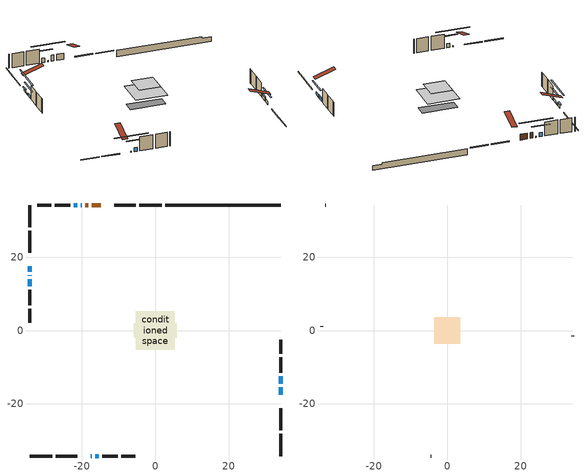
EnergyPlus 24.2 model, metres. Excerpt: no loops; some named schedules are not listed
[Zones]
conditioned space
 floor adiabatic (AdiabaticFloorConstruction): -5.27,-5.27 -5.27,5.27 5.27,5.27 5.27,-5.27 z3.2
 floor foundation (Slab1 construction): -5.92,-1.96 -5.92,1.96 5.92,1.96 5.92,-1.96 z-1.45
 wall outside (RimJoist1 construction): 1.73,34.16 -4.37,34.16 / -34.16,-34.16 -28.06,-34.16 / -34.16,34.16 -34.16,28.06 / 34.16,-34.16 34.16,-28.06 z0.76:1.06
 wall outside (RimJoist2 construction): -5.3,34.16 -11.2,34.16 / -27.13,-34.16 -21.22,-34.16 / -34.16,27.13 -34.16,21.22 / 34.16,-27.13 34.16,-21.22 z0.76:1.06
 wall outside (AdiabaticWallConstruction 1): -14.88,34.16 -17.34,34.16 / -18.27,34.16 -19.1,34.16 z0.76:2.79
 wall outside (AdiabaticWallConstruction): 34.16,-17.55 34.16,-15.46 / 34.16,-14.53 34.16,-12.45 z0.76:1.8; -34.16,17.55 -34.16,16.03 z0.76:1.89; -20.02,34.16 -20.29,34.16 / -17.55,-34.16 -17.28,-34.16 / -34.16,15.1 -34.16,14.83 z0.76:1.15; -21.22,34.16 -22.19,34.16 / -16.36,-34.16 -15.38,-34.16 z0.76:2.21; -34.16,13.91 -34.16,12.05 z0.76:1.68
 wall outside (Wall1 construction): -23.12,34.16 -27.4,34.16 / -14.45,-34.16 -10.17,-34.16 / -34.16,11.12 -34.16,6.84 / 34.16,-11.52 34.16,-7.24 z0.76:5.64
 wall outside (Wall2 construction): -28.33,34.16 -32.15,34.16 / -9.24,-34.16 -5.42,-34.16 / -34.16,5.91 -34.16,2.09 / 34.16,-6.31 34.16,-2.49 z0.76:5.64
 wall foundation (FoundationWall1 construction): 2.66,34.16,-1.45 2.66,34.16,0.76 31.01,34.16,0.76 31.01,34.16,0.13 34.16,34.16,0.13 34.16,34.16,-1.45
 window (WindowConstruction): 34.16,-17.54 34.16,-15.46 z0.76:1.8
 window (WindowConstruction 5): -34.16,17.54 -34.16,16.03 z0.76:1.89
 window (WindowConstruction 6): -20.03,34.16 -20.29,34.16 z0.76:1.15
 window (WindowConstruction 7): -17.54,-34.16 -17.29,-34.16 z0.76:1.15
 window (WindowConstruction 8): -34.16,15.1 -34.16,14.84 z0.76:1.15
 window (WindowConstruction 1): -21.22,34.16 -22.19,34.16 z0.76:2.21
 window (WindowConstruction 2): -16.36,-34.16 -15.38,-34.16 z0.76:2.21
 window (WindowConstruction 3): -34.16,13.91 -34.16,12.05 z0.76:1.68
 window (WindowConstruction 4): 34.16,-14.53 34.16,-12.45 z0.76:1.8
 door (Door): -14.88,34.16 -17.34,34.16 z0.76:2.79
 door (Door 1): -18.27,34.16 -19.1,34.16 z0.76:2.79
 ceiling adiabatic (AdiabaticFloorConstruction): 5.27,-5.27 5.27,5.27 -5.27,5.27 -5.27,-5.27 z3.2
attic - vented
 floor to conditioned space (Floor1 construction Reversed): -3.55,-3.55 -3.55,3.55 3.55,3.55 3.55,-3.55 z5.64
 wall outside (Wall3 construction): -33.08,34.16 -33.23,34.16 / -4.49,-34.16 -4.35,-34.16 / -34.16,1.16 -34.16,1.02 / 34.16,-1.56 34.16,-1.41 z0.76:5.64
 roof outside (Roof1 construction): -13.95,34.16,5.64 -13.95,27.24,7.94 -12.13,27.24,7.94 -12.13,34.16,5.64; -18.47,-34.16,5.64 -18.47,-27.24,7.94 -20.29,-27.24,7.94 -20.29,-34.16,5.64; -34.16,18.47,5.64 -27.24,18.47,7.94 -27.24,20.29,7.94 -34.16,20.29,5.64; 34.16,-18.47,5.64 27.24,-18.47,7.94 27.24,-20.29,7.94 34.16,-20.29,5.64
shading: 34.16,-12.85 34.16,-20.15 34.57,-20.15 34.57,-12.85 z4.41; -34.16,15.83 -34.16,17.75 -34.57,17.75 -34.57,15.83 z2.09; -25.82,34.16 -14.5,34.16 -14.5,34.57 -25.82,34.57 z6.68; -11.76,-34.16 -23.07,-34.16 -23.07,-34.57 -11.76,-34.57 z6.68; -34.16,9.31 -34.16,20.63 -34.57,20.63 -34.57,9.31 z6.68; -24.8,34.16 -18.61,34.16 -18.61,34.57 -24.8,34.57 z4.82; -12.77,-34.16 -18.97,-34.16 -18.97,-34.57 -12.77,-34.57 z4.82; -34.16,9.44 -34.16,16.52 -34.57,16.52 -34.57,9.44 z4.29; 34.16,-12.25 34.16,-14.73 34.57,-14.73 34.57,-12.25 z2
[Building]
Building 1: Terrain=Suburbs
[Site:Location]
Erieau AUT_ON: Latitude {deg}=42.25; Longitude {deg}=-81.9; Time Zone {hr}=-5; Elevation {m}=178; Keep Site Location Information=Yes
[Site:GroundTemperature:Shallow]
5.2292, 3.30147, 3.1471, 4.0619, 7.73432, 11.3896, 14.5586, 16.5661, 16.7366, 15.1039, 12.0157, 8.47254
[Site:WaterMainsTemperature]
Calculation Method=Schedule; Temperature Schedule=mains temperature schedule
[Material] Roughness=Rough; Thermal Absorptance=0.9
Name | Thickness {m} | Conductivity {W/m-K} | Density {kg/m3} | Specific Heat {J/kg-K} | Solar Absorptance | Visible Absorptance
asphalt or fiberglass shingles | 0.00635 | 0.162714 | 1121.4 | 1465.45 | 0.84 | 0.84
ceiling stud and cavity | 0.1397 | 0.110038 | 65.682 | 1177.47 | 0.7 | 0.7
concrete 4.0 in. | 0.1016 | 1.803125 | 2242.8 | 837.4 | 0.7 | 0.7
concrete 8.0 in. | 0.2032 | 1.803125 | 2242.8 | 837.4 | 0.7 | 0.7
door material | 0.04445 | 0.188738 | 512.64 | 1214.23 | 0.7 | 0.7
exterior vertical ins | 0.00218552 | 0.029427 | 32.04 | 1214.23 | 0.7 | 0.7
floor covering | 0.0127 | 0.0433444 | 54.468 | 1339.84 | 0.6 | 0.6
floor rigid ins; wall rigid ins | 0.512978 | 0.029427 | 32.04 | 1214.23 | 0.7 | 0.7
floor stud and cavity | 0.1397 | 1.75129 | 37.0049 | 1207.88 | 0.7 | 0.7
furniture material conditioned space 1 | 0.1524 | 0.115458 | 640.8 | 1214.23 | 0.6 | 0.6
gypsum board | 0.0127 | 0.160291 | 801 | 837.4 | 0.6 | 0.6
gypsum board 1 | 0.0127 | 0.160291 | 801 | 837.4 | 0.7 | 0.7
osb sheathing 0.5 in. | 0.0127 | 0.115458 | 512.64 | 1214.23 | 0.7 | 0.7
osb sheathing 0.75 in. | 0.01905 | 0.115458 | 512.64 | 1214.23 | 0.7 | 0.7
rim joist stud and cavity | 0.0508 | 0.177588 | 50.32683 | 1063.81 | 0.6 | 0.6
rim joist stud and cavity 1 | 0.0508 | 0.648972 | 50.32683 | 1063.81 | 0.6 | 0.6
wall stud and cavity | 0.1397 | 0.58773 | 139.0536 | 1170.24 | 0.7 | 0.7
wall stud and cavity 1 | 0.1397 | 0.583408 | 139.0536 | 1170.24 | 0.7 | 0.7
wall stud and cavity 2 | 0.0889 | 6.9971 | 50.32683 | 1063.81 | 0.6 | 0.6
wall stud and cavity 3 | 0.0889 | 0.380278 | 52.3479 | 1209.89 | 0.7 | 0.7
wall stud and cavity 4 | 0.0889 | 0.391764 | 83.0341 | 1211.67 | 0.7 | 0.7
wood siding | 0.0254 | 0.102417 | 544.68 | 1172.36 | 0.4 | 0.4
wood siding 1 | 0.00254 | 0.102417 | 544.68 | 1172.36 | 0.4 | 0.4
wood siding 2; wood siding 3; wood siding 4 | 0.0254 | 0.102417 | 544.68 | 1172.36 | 0.7 | 0.7
[WindowMaterial:SimpleGlazingSystem]
Name | U-Factor {W/m2-K} | Solar Heat Gain Coefficient
WindowMaterial | 3.28416 | 0.62
WindowMaterial 1 | 3.27848 | 0.66
WindowMaterial 2 | 3.284723 | 0.61
WindowMaterial 3 | 3.28302 | 0.64
WindowMaterial 4 | 3.25179 | 0.43
WindowMaterial 5 | 4.34197 | 0.48
[Construction]
AdiabaticFloorConstruction: floor stud and cavity, floor rigid ins, osb sheathing 0.75 in., floor covering
AdiabaticWallConstruction: wood siding 3, wall rigid ins, wall stud and cavity 3, gypsum board
AdiabaticWallConstruction 1: wood siding 4, wall rigid ins, wall stud and cavity 3, gypsum board
Door; Door 1: door material
Floor1 construction Reversed: gypsum board, ceiling stud and cavity
FoundationWall1 construction: concrete 8.0 in., gypsum board 1
furniture construction conditioned space 1: furniture material conditioned space 1
PartitionWallConstruction: gypsum board, wall stud and cavity 4, gypsum board
RimJoist1 construction: wood siding 2, rim joist stud and cavity
RimJoist2 construction: wood siding 2, rim joist stud and cavity 1
Roof1 construction: asphalt or fiberglass shingles
Slab1 construction: concrete 4.0 in.
Wall1 construction: wood siding, osb sheathing 0.5 in., wall stud and cavity, gypsum board
Wall2 construction: wood siding, osb sheathing 0.5 in., wall stud and cavity 1, gypsum board
Wall3 construction: wood siding 1, wall stud and cavity 2
WindowConstruction; WindowConstruction 4: WindowMaterial
WindowConstruction 1; WindowConstruction 2: WindowMaterial 1
WindowConstruction 3: WindowMaterial 2
WindowConstruction 5: WindowMaterial 3
WindowConstruction 6; WindowConstruction 8: WindowMaterial 4
WindowConstruction 7: WindowMaterial 5
[Zone] Multiplier=1; Part of Total Floor Area=Yes
Name | Volume {m3}
attic - vented | 18.8355
conditioned space | 393.2
[Space]
Name | Zone | Volume {m3}
attic - vented 1 | attic - vented | 18.8355
conditioned space 1 | conditioned space | 393.2
[ZoneInfiltration:EffectiveLeakageArea]
infil attic - vented 1: Zone or Space=attic - vented 1; Schedule=Always On Discrete; Effective Air Leakage Area {cm2}=2417.28; Stack Coefficient=0.00049934; Wind Coefficient=1.5098e-05
[ZoneMixing]
whole house fan mix: Zone or Space=attic - vented; Schedule=Always On Continuous; Design Flow Rate Calculation Method=Flow/Zone; Design Flow Rate {m3/s}=0; Source Zone or Space=conditioned space
[SurfaceProperty:ExposedFoundationPerimeter]
Slab1: Exposed Perimeter Calculation Method=TotalExposedPerimeter; Total Exposed Perimeter {m}=31.497
[InternalMass] Zone or ZoneList=conditioned space; Space or SpaceList=conditioned space 1
Name | Construction | Surface Area {m2}
furniture mass conditioned space 1 | furniture construction conditioned space 1 | 62.9199
partition wall mass | PartitionWallConstruction | 157.3
[Lights]
interior lighting: Zone or ZoneList or Space or SpaceList=conditioned space 1; Schedule=interior lighting schedule; Design Level Calculation Method=LightingLevel; Lighting Level {W}=343.2; Return Air Fraction=0; Fraction Radiant=0.6; Fraction Visible=0.2; Fraction Replaceable=1
[People]
occupants: Zone or ZoneList or Space or SpaceList=conditioned space 1; Number of People Schedule=occupants schedule; Number of People Calculation Method=People; Number of People=3; Fraction Radiant=0.314171; Sensible Heat Fraction=0.56303; Activity Level Schedule=occupants activity schedule; Carbon Dioxide Generation Rate {m3/s-W}=0; Enable ASHRAE 55 Comfort Warnings=No; Mean Radiant Temperature Calculation Type=EnclosureAveraged
[ElectricEquipment] Zone or ZoneList or Space or SpaceList=conditioned space 1; Design Level Calculation Method=EquipmentLevel
Name | Schedule | Design Level {W} | Fraction Latent | Fraction Radiant | Fraction Lost
clothes dryer | clothes dryer schedule | 140.772 | 0.015 | 0.081 | 0.85
clothes washer | clothes washer schedule | 32.1985 | 0.03 | 0.162 | 0.7
cooking range | cooking range schedule | 215.147 | 0.08 | 0.432 | 0.2
dishwasher | dishwasher schedule | 66.8632 | 0.3 | 0.18 | 0.4
fridge | fridge schedule | 72.9452 | 0 | 0.6 | 0
mech vent house fan | mech vent house fan schedule | 10 | 0 | 0 | 1
mech vent house fan cfis | mech vent house fan cfis schedule | 0 | 0 | 0 | 0
misc plug loads | misc plug loads schedule | 494.7 | 0.045 | 0.513 | 0.1
whole house fan | Always On Discrete | 0 | 0 | 0 | 1
[OtherEquipment] Zone or ZoneList or Space or SpaceList=conditioned space 1; Design Level Calculation Method=EquipmentLevel
Name | Fuel Type | Schedule | Design Level {W} | Fraction Latent | Fraction Radiant | Fraction Lost
clothes dryer 1 | Electricity | clothes dryer schedule | 0 | 0.015 | 0.081 | 0.85
cooking range 1 | Electricity | cooking range schedule | 0 | 0.08 | 0.432 | 0.2
general water use latent | None | general water use schedule | 62.594 | 1 | 0 | 0
general water use sensible | None | general water use schedule | -61.6891 | 0 | 0.6 | 0
mech vent house fan latent load | None | Always On Discrete | 0 | 1 | 0 | 0
mech vent house fan sensible load | None | Always On Discrete | 0 | 0 | 0 | 0
water heater energy adjustment1 | NaturalGas | Always On Discrete | 0.01 | 0 | 0 | 1
[ZoneInfiltration:DesignFlowRate] Zone or ZoneList or Space or SpaceList=conditioned space 1; Schedule=Always On Discrete; Design Flow Rate Calculation Method=Flow/Zone; Design Flow Rate {m3/s}=0
infil flow; natural vent flow; whole house fan flow
[AvailabilityManager:Scheduled]
central ac and furnace airloop Availability Manager: Schedule=Always On Discrete
[Foundation:Kiva]
Foundation Kiva 1: Initial Indoor Air Temperature {C}=21; Wall Height Above Grade {m}=0.760019; Wall Depth Below Slab {m}=0.2032; Custom Block Material Name 1=exterior vertical ins; Custom Block Depth 1 {m}=2.21001; Custom Block X Position 1 {m}=0.2159; Custom Block Z Position 1 {m}=0
[Foundation:Kiva:Settings]
Soil Conductivity {W/m-K}=0.849921; Soil Density {kg/m3}=1842.3; Soil Specific Heat {J/kg-K}=418.7; Ground Solar Absorptivity=0.9; Ground Thermal Absorptivity=0.9; Ground Surface Roughness {m}=0.03; Far-Field Width {m}=40; Deep-Ground Boundary Condition=ZeroFlux; Deep-Ground Depth {m}=40; Minimum Cell Dimension {m}=0.2; Maximum Cell Growth Coefficient=3; Simulation Timestep=Timestep
[Exterior:Lights]
exterior lighting: Schedule=exterior lighting schedule; Design Level {W}=75.6
[EnergyManagementSystem:GlobalVariable]
central_ac_and_furnace_airloop_Fan_RTF
infil_program_Qfan
infil_program_Qinf
natural_vent_program_Qnv
natural_vent_program_Qwhf
[EnergyManagementSystem:Sensor]
Name | Output:Variable or Output:Meter Index Key | Output:Variable or Output:Meter
airflow_gain | infil flow | Infiltration Sensible Heat Gain Energy
airflow_gain_1 | natural vent flow | Infiltration Sensible Heat Gain Energy
airflow_gain_2 | whole house fan flow | Infiltration Sensible Heat Gain Energy
airflow_loss | infil flow | Infiltration Sensible Heat Loss Energy
airflow_loss_1 | natural vent flow | Infiltration Sensible Heat Loss Energy
airflow_loss_2 | whole house fan flow | Infiltration Sensible Heat Loss Energy
clg_load_cond |  | Cooling:EnergyTransfer:Zone:CONDITIONED SPACE
clg_sp_s; clg_sp_s_1 | cooling setpoint | Schedule Value
clothes_dryer_exhaust_0_sch_s | clothes dryer exhaust 0 schedule | Schedule Value
cool_season | cooling season schedule | Schedule Value
htg_load_cond |  | Heating:EnergyTransfer:Zone:CONDITIONED SPACE
htg_sp_s; htg_sp_s_1 | heating setpoint | Schedule Value
ig_ee_conv | clothes dryer | Electric Equipment Convective Heating Energy
ig_ee_conv_2 | cooking range | Electric Equipment Convective Heating Energy
ig_ee_conv_4 | fridge | Electric Equipment Convective Heating Energy
ig_ee_conv_5 | misc plug loads | Electric Equipment Convective Heating Energy
ig_ee_conv_6 | whole house fan | Electric Equipment Convective Heating Energy
ig_ee_rad | clothes dryer | Electric Equipment Radiant Heating Energy
ig_ee_rad_2 | cooking range | Electric Equipment Radiant Heating Energy
ig_ee_rad_4 | fridge | Electric Equipment Radiant Heating Energy
ig_ee_rad_5 | misc plug loads | Electric Equipment Radiant Heating Energy
ig_ee_rad_6 | whole house fan | Electric Equipment Radiant Heating Energy
ig_lgt_conv | interior lighting | Lights Convective Heating Energy
ig_lgt_rad | interior lighting | Lights Radiant Heating Energy
ig_lgt_vis | interior lighting | Lights Visible Radiation Heating Energy
ig_oe_conv | clothes dryer 1 | Other Equipment Convective Heating Energy
ig_oe_conv_1 | cooking range 1 | Other Equipment Convective Heating Energy
ig_oe_conv_2 | general water use latent | Other Equipment Convective Heating Energy
ig_oe_conv_3 | general water use sensible | Other Equipment Convective Heating Energy
ig_oe_conv_4 | water heater energy adjustment1 | Other Equipment Convective Heating Energy
ig_oe_rad | clothes dryer 1 | Other Equipment Radiant Heating Energy
ig_oe_rad_1 | cooking range 1 | Other Equipment Radiant Heating Energy
ig_oe_rad_2 | general water use latent | Other Equipment Radiant Heating Energy
ig_oe_rad_3 | general water use sensible | Other Equipment Radiant Heating Energy
ig_oe_rad_4 | water heater energy adjustment1 | Other Equipment Radiant Heating Energy
ig_ppl_conv | occupants | People Convective Heating Energy
ig_ppl_rad | occupants | People Radiant Heating Energy
im_conv | furniture mass conditioned space 1 | Surface Inside Face Convection Heat Gain Energy
im_conv_1 | partition wall mass | Surface Inside Face Convection Heat Gain Energy
im_ig | furniture mass conditioned space 1 | Surface Inside Face Internal Gains Radiation Heat Gain Energy
im_ig_1 | partition wall mass | Surface Inside Face Internal Gains Radiation Heat Gain Energy
im_lgt | furniture mass conditioned space 1 | Surface Inside Face Lights Radiation Heat Gain Energy
im_lgt_1 | partition wall mass | Surface Inside Face Lights Radiation Heat Gain Energy
im_sol | furniture mass conditioned space 1 | Surface Inside Face Solar Radiation Heat Gain Energy
im_sol_1 | partition wall mass | Surface Inside Face Solar Radiation Heat Gain Energy
im_surf | furniture mass conditioned space 1 | Surface Inside Face Net Surface Thermal Radiation Heat Gain Energy
im_surf_1 | partition wall mass | Surface Inside Face Net Surface Thermal Radiation Heat Gain Energy
mv_conv | mech vent house fan | Electric Equipment Convective Heating Energy
mv_conv_1 | mech vent house fan cfis | Electric Equipment Convective Heating Energy
mv_conv_2 | mech vent house fan latent load | Other Equipment Convective Heating Energy
mv_conv_3 | mech vent house fan sensible load | Other Equipment Convective Heating Energy
mv_rad | mech vent house fan | Electric Equipment Radiant Heating Energy
mv_rad_1 | mech vent house fan cfis | Electric Equipment Radiant Heating Energy
mv_rad_2 | mech vent house fan latent load | Other Equipment Radiant Heating Energy
mv_rad_3 | mech vent house fan sensible load | Other Equipment Radiant Heating Energy
natural_vent_s | natural vent schedule | Schedule Value
out_pb_s |  | Site Outdoor Air Barometric Pressure
out_wt_s |  | Site Outdoor Air Humidity Ratio
site_vw_s |  | Site Wind Speed
ss_back_out | Window1 | Surface Window Shortwave from Zone Back Out Window Heat Transfer Rate
ss_back_out_1 | Window12 | Surface Window Shortwave from Zone Back Out Window Heat Transfer Rate
ss_back_out_2 | Window14 | Surface Window Shortwave from Zone Back Out Window Heat Transfer Rate
ss_back_out_3 | Window15 | Surface Window Shortwave from Zone Back Out Window Heat Transfer Rate
ss_back_out_4 | Window16 | Surface Window Shortwave from Zone Back Out Window Heat Transfer Rate
ss_back_out_5 | Window4 | Surface Window Shortwave from Zone Back Out Window Heat Transfer Rate
ss_back_out_6 | Window5 | Surface Window Shortwave from Zone Back Out Window Heat Transfer Rate
ss_back_out_7 | Window6 | Surface Window Shortwave from Zone Back Out Window Heat Transfer Rate
ss_back_out_8 | Window9 | Surface Window Shortwave from Zone Back Out Window Heat Transfer Rate
ss_conv | Door1 | Surface Inside Face Convection Heat Gain Energy
ss_conv_1 | Door4 | Surface Inside Face Convection Heat Gain Energy
ss_conv_10 | Window9 | Surface Inside Face Convection Heat Gain Energy
ss_conv_2 | Window1 | Surface Inside Face Convection Heat Gain Energy
ss_conv_3 | Window12 | Surface Inside Face Convection Heat Gain Energy
ss_conv_4 | Window14 | Surface Inside Face Convection Heat Gain Energy
ss_conv_5 | Window15 | Surface Inside Face Convection Heat Gain Energy
ss_conv_6 | Window16 | Surface Inside Face Convection Heat Gain Energy
ss_conv_7 | Window4 | Surface Inside Face Convection Heat Gain Energy
ss_conv_8 | Window5 | Surface Inside Face Convection Heat Gain Energy
ss_conv_9 | Window6 | Surface Inside Face Convection Heat Gain Energy
ss_ig | Door1 | Surface Inside Face Internal Gains Radiation Heat Gain Energy
ss_ig_1 | Door4 | Surface Inside Face Internal Gains Radiation Heat Gain Energy
ss_ig_10 | Window9 | Surface Inside Face Internal Gains Radiation Heat Gain Energy
ss_ig_2 | Window1 | Surface Inside Face Internal Gains Radiation Heat Gain Energy
ss_ig_3 | Window12 | Surface Inside Face Internal Gains Radiation Heat Gain Energy
ss_ig_4 | Window14 | Surface Inside Face Internal Gains Radiation Heat Gain Energy
ss_ig_5 | Window15 | Surface Inside Face Internal Gains Radiation Heat Gain Energy
ss_ig_6 | Window16 | Surface Inside Face Internal Gains Radiation Heat Gain Energy
ss_ig_7 | Window4 | Surface Inside Face Internal Gains Radiation Heat Gain Energy
ss_ig_8 | Window5 | Surface Inside Face Internal Gains Radiation Heat Gain Energy
ss_ig_9 | Window6 | Surface Inside Face Internal Gains Radiation Heat Gain Energy
ss_lgt | Door1 | Surface Inside Face Lights Radiation Heat Gain Energy
ss_lgt_1 | Door4 | Surface Inside Face Lights Radiation Heat Gain Energy
ss_sol | Door1 | Surface Inside Face Solar Radiation Heat Gain Energy
ss_sol_1 | Door4 | Surface Inside Face Solar Radiation Heat Gain Energy
ss_surf | Door1 | Surface Inside Face Net Surface Thermal Radiation Heat Gain Energy
ss_surf_1 | Door4 | Surface Inside Face Net Surface Thermal Radiation Heat Gain Energy
ss_surf_10 | Window9 | Surface Inside Face Net Surface Thermal Radiation Heat Gain Energy
ss_surf_2 | Window1 | Surface Inside Face Net Surface Thermal Radiation Heat Gain Energy
ss_surf_3 | Window12 | Surface Inside Face Net Surface Thermal Radiation Heat Gain Energy
ss_surf_4 | Window14 | Surface Inside Face Net Surface Thermal Radiation Heat Gain Energy
ss_surf_5 | Window15 | Surface Inside Face Net Surface Thermal Radiation Heat Gain Energy
ss_surf_6 | Window16 | Surface Inside Face Net Surface Thermal Radiation Heat Gain Energy
ss_surf_7 | Window4 | Surface Inside Face Net Surface Thermal Radiation Heat Gain Energy
ss_surf_8 | Window5 | Surface Inside Face Net Surface Thermal Radiation Heat Gain Energy
ss_surf_9 | Window6 | Surface Inside Face Net Surface Thermal Radiation Heat Gain Energy
ss_trans_in | Window1 | Surface Window Transmitted Solar Radiation Rate
ss_trans_in_1 | Window12 | Surface Window Transmitted Solar Radiation Rate
ss_trans_in_2 | Window14 | Surface Window Transmitted Solar Radiation Rate
ss_trans_in_3 | Window15 | Surface Window Transmitted Solar Radiation Rate
ss_trans_in_4 | Window16 | Surface Window Transmitted Solar Radiation Rate
ss_trans_in_5 | Window4 | Surface Window Transmitted Solar Radiation Rate
ss_trans_in_6 | Window5 | Surface Window Transmitted Solar Radiation Rate
ss_trans_in_7 | Window6 | Surface Window Transmitted Solar Radiation Rate
ss_trans_in_8 | Window9 | Surface Window Transmitted Solar Radiation Rate
ss_trans_out | Window1 | Surface Inside Face Initial Transmitted Diffuse Transmitted Out Window Solar Radiation Rate
ss_trans_out_1 | Window12 | Surface Inside Face Initial Transmitted Diffuse Transmitted Out Window Solar Radiation Rate
ss_trans_out_2 | Window14 | Surface Inside Face Initial Transmitted Diffuse Transmitted Out Window Solar Radiation Rate
ss_trans_out_3 | Window15 | Surface Inside Face Initial Transmitted Diffuse Transmitted Out Window Solar Radiation Rate
ss_trans_out_4 | Window16 | Surface Inside Face Initial Transmitted Diffuse Transmitted Out Window Solar Radiation Rate
ss_trans_out_5 | Window4 | Surface Inside Face Initial Transmitted Diffuse Transmitted Out Window Solar Radiation Rate
ss_trans_out_6 | Window5 | Surface Inside Face Initial Transmitted Diffuse Transmitted Out Window Solar Radiation Rate
ss_trans_out_7 | Window6 | Surface Inside Face Initial Transmitted Diffuse Transmitted Out Window Solar Radiation Rate
ss_trans_out_8 | Window9 | Surface Inside Face Initial Transmitted Diffuse Transmitted Out Window Solar Radiation Rate
s_conv | Floor1 | Surface Inside Face Convection Heat Gain Energy
s_conv_1 | FoundationWall1 | Surface Inside Face Convection Heat Gain Energy
s_conv_10 | RimJoist2:270 | Surface Inside Face Convection Heat Gain Energy
s_conv_11 | RimJoist2:90 | Surface Inside Face Convection Heat Gain Energy
s_conv_12 | Slab1 | Surface Inside Face Convection Heat Gain Energy
s_conv_13 | Wall1:0 | Surface Inside Face Convection Heat Gain Energy
s_conv_14 | Wall1:180 | Surface Inside Face Convection Heat Gain Energy
s_conv_15 | Wall1:270 | Surface Inside Face Convection Heat Gain Energy
s_conv_16 | Wall1:90 | Surface Inside Face Convection Heat Gain Energy
s_conv_17 | Wall2:0 | Surface Inside Face Convection Heat Gain Energy
s_conv_18 | Wall2:180 | Surface Inside Face Convection Heat Gain Energy
s_conv_19 | Wall2:270 | Surface Inside Face Convection Heat Gain Energy
s_conv_2 | inferred conditioned ceiling | Surface Inside Face Convection Heat Gain Energy
s_conv_20 | Wall2:90 | Surface Inside Face Convection Heat Gain Energy
s_conv_3 | inferred conditioned floor | Surface Inside Face Convection Heat Gain Energy
s_conv_4 | RimJoist1:0 | Surface Inside Face Convection Heat Gain Energy
s_conv_5 | RimJoist1:180 | Surface Inside Face Convection Heat Gain Energy
s_conv_6 | RimJoist1:270 | Surface Inside Face Convection Heat Gain Energy
s_conv_7 | RimJoist1:90 | Surface Inside Face Convection Heat Gain Energy
s_conv_8 | RimJoist2:0 | Surface Inside Face Convection Heat Gain Energy
s_conv_9 | RimJoist2:180 | Surface Inside Face Convection Heat Gain Energy
s_ig | Floor1 | Surface Inside Face Internal Gains Radiation Heat Gain Energy
s_ig_1 | FoundationWall1 | Surface Inside Face Internal Gains Radiation Heat Gain Energy
s_ig_10 | RimJoist2:270 | Surface Inside Face Internal Gains Radiation Heat Gain Energy
s_ig_11 | RimJoist2:90 | Surface Inside Face Internal Gains Radiation Heat Gain Energy
s_ig_12 | Slab1 | Surface Inside Face Internal Gains Radiation Heat Gain Energy
s_ig_13 | Wall1:0 | Surface Inside Face Internal Gains Radiation Heat Gain Energy
s_ig_14 | Wall1:180 | Surface Inside Face Internal Gains Radiation Heat Gain Energy
s_ig_15 | Wall1:270 | Surface Inside Face Internal Gains Radiation Heat Gain Energy
s_ig_16 | Wall1:90 | Surface Inside Face Internal Gains Radiation Heat Gain Energy
s_ig_17 | Wall2:0 | Surface Inside Face Internal Gains Radiation Heat Gain Energy
s_ig_18 | Wall2:180 | Surface Inside Face Internal Gains Radiation Heat Gain Energy
s_ig_19 | Wall2:270 | Surface Inside Face Internal Gains Radiation Heat Gain Energy
s_ig_2 | inferred conditioned ceiling | Surface Inside Face Internal Gains Radiation Heat Gain Energy
s_ig_20 | Wall2:90 | Surface Inside Face Internal Gains Radiation Heat Gain Energy
s_ig_3 | inferred conditioned floor | Surface Inside Face Internal Gains Radiation Heat Gain Energy
s_ig_4 | RimJoist1:0 | Surface Inside Face Internal Gains Radiation Heat Gain Energy
s_ig_5 | RimJoist1:180 | Surface Inside Face Internal Gains Radiation Heat Gain Energy
s_ig_6 | RimJoist1:270 | Surface Inside Face Internal Gains Radiation Heat Gain Energy
s_ig_7 | RimJoist1:90 | Surface Inside Face Internal Gains Radiation Heat Gain Energy
s_ig_8 | RimJoist2:0 | Surface Inside Face Internal Gains Radiation Heat Gain Energy
s_ig_9 | RimJoist2:180 | Surface Inside Face Internal Gains Radiation Heat Gain Energy
s_lgt | Floor1 | Surface Inside Face Lights Radiation Heat Gain Energy
s_lgt_1 | FoundationWall1 | Surface Inside Face Lights Radiation Heat Gain Energy
s_lgt_10 | RimJoist2:270 | Surface Inside Face Lights Radiation Heat Gain Energy
